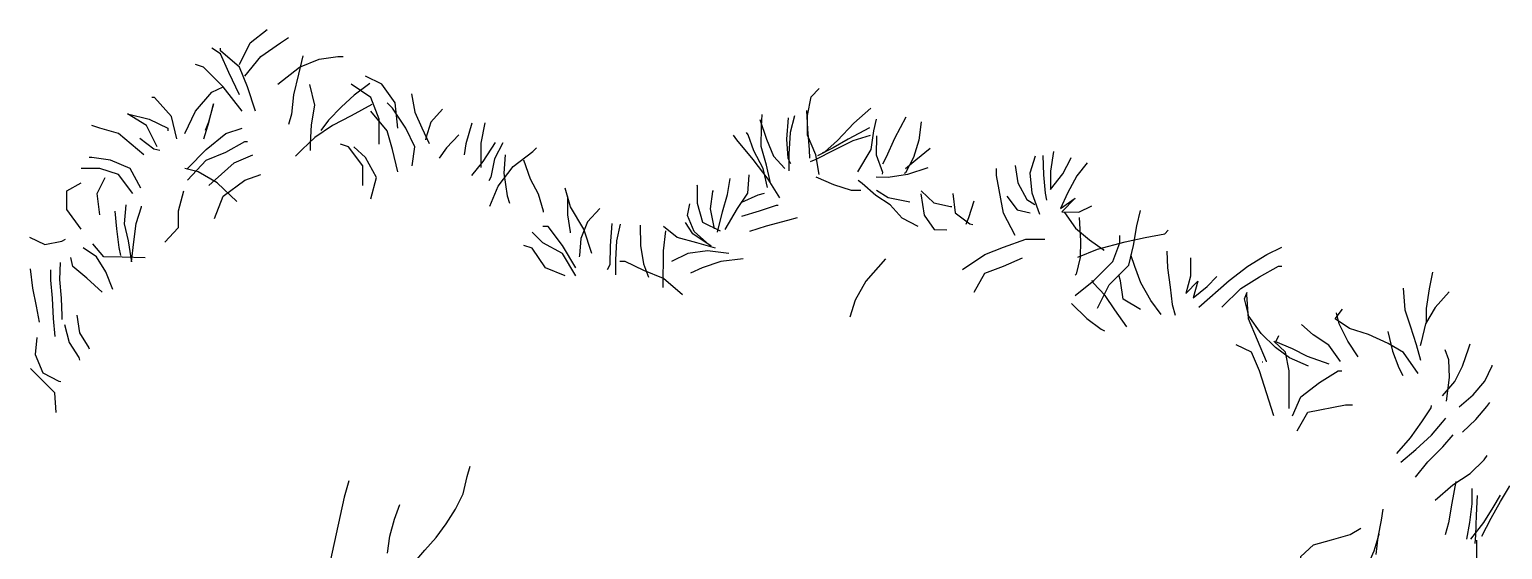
# Model space of a CAD drawing. Header units: inches. Extents: x 4350 to 28384, y -6772 to 993.
# Drawn here: x 18634.5 to 18689.5, y -1057.7 to -1038.3 of the extents above; entities that cross this region are included whole.
import ezdxf

# ---------------------------------------------------------------- set-up
doc = ezdxf.new("R2010")
doc.units = ezdxf.units.IN
doc.header["$MEASUREMENT"] = 0
doc.layers.add('VEGETAZIONE', color=94, linetype='Continuous')

msp = doc.modelspace()

# ---------------------------------------------------------------- linework, layer by layer
at = {"layer": 'VEGETAZIONE'}
for points in [[(18642.358, -1039.581), (18642.759, -1038.779), (18643.393, -1038.278)], [(18642.559, -1040.015), (18643.16, -1039.28), (18643.894, -1038.779), (18644.195, -1038.579)], [(18642.358, -1040.717), (18641.958, -1039.882), (18641.657, -1039.18), (18641.323, -1038.98)], [(18642.959, -1041.319), (18642.659, -1040.416), (18642.358, -1039.681), (18641.657, -1039.08), (18641.657, -1038.98)], [(18643.794, -1040.316), (18644.595, -1039.681), (18645.33, -1039.381), (18646.031, -1039.28), (18646.231, -1039.28)], [(18644.73, -1039.257), (18644.565, -1039.948), (18644.373, -1040.709), (18644.297, -1041.436), (18644.188, -1041.825)], [(18642.458, -1041.319), (18641.757, -1040.416), (18641.023, -1039.681), (18640.722, -1039.581)], [(18640.321, -1042.154), (18640.722, -1041.319), (18641.323, -1040.617), (18641.757, -1040.416)], [(18644.979, -1040.332), (18645.16, -1041.105), (18645.03, -1041.832), (18644.998, -1042.541), (18644.996, -1042.789)], [(18647.224, -1040.287), (18646.644, -1040.726), (18646.17, -1041.157), (18645.688, -1041.659), (18645.392, -1042.047)], [(18647.567, -1042.555), (18647.567, -1041.619), (18647.267, -1040.817), (18646.532, -1040.316)], [(18648.268, -1041.953), (18648.168, -1041.018), (18647.667, -1040.316), (18647.066, -1040.015)], [(18663.995, -1043.691), (18663.861, -1042.956), (18663.561, -1042.221), (18663.561, -1041.486), (18663.694, -1040.784), (18663.995, -1040.483)], [(18640.021, -1042.354), (18639.821, -1041.519), (18639.186, -1040.817), (18639.086, -1040.817)], [(18648.802, -1043.357), (18648.903, -1042.655), (18648.569, -1041.953), (18648.068, -1041.218), (18647.868, -1041.018)], [(18648.782, -1040.68), (18648.909, -1041.364), (18649.162, -1041.951), (18649.433, -1042.53)], [(18639.286, -1042.655), (18638.886, -1041.853), (18638.185, -1041.419), (18638.986, -1041.619), (18639.687, -1041.953), (18639.687, -1042.054)], [(18641.035, -1042.352), (18641.235, -1041.714), (18641.391, -1041.05), (18641.208, -1041.732), (18641.082, -1042.041)], [(18647.297, -1041.077), (18646.532, -1041.497), (18645.837, -1041.864), (18645.168, -1042.303), (18644.695, -1042.751), (18644.445, -1043.007)], [(18648.268, -1043.591), (18648.068, -1042.755), (18647.868, -1042.054), (18647.267, -1041.319)], [(18649.93, -1041.247), (18649.501, -1041.732), (18649.31, -1042.334), (18649.301, -1042.396)], [(18662.168, -1043.946), (18662.021, -1043.333), (18661.831, -1042.64), (18661.837, -1041.895), (18661.867, -1041.443)], [(18662.833, -1041.574), (18662.774, -1042.372), (18662.822, -1043.082), (18662.927, -1043.269)], [(18663.064, -1041.496), (18662.909, -1042.116), (18662.858, -1042.923), (18662.862, -1043.552)], [(18663.518, -1041.305), (18663.557, -1041.997), (18663.613, -1042.76), (18663.629, -1043.079)], [(18665.913, -1041.216), (18665.288, -1041.77), (18664.68, -1042.422), (18664.189, -1042.853), (18664.109, -1042.879)], [(18667.223, -1041.545), (18666.801, -1042.34), (18666.485, -1043.039), (18666.35, -1043.295)], [(18638.786, -1042.956), (18637.851, -1042.154), (18637.149, -1041.953), (18636.849, -1041.853)], [(18640.422, -1043.457), (18641.123, -1042.755), (18641.857, -1042.154), (18642.458, -1041.953)], [(18651.026, -1041.77), (18650.808, -1042.54), (18650.742, -1042.947)], [(18651.514, -1041.756), (18651.367, -1042.517), (18651.36, -1043.422)], [(18662.059, -1044.167), (18661.896, -1043.457), (18661.555, -1042.807), (18661.347, -1042.211), (18661.285, -1042.122)], [(18661.777, -1041.629), (18662.029, -1042.367), (18662.281, -1043.007), (18662.712, -1043.463)], [(18665.863, -1041.943), (18665.071, -1042.372), (18664.51, -1042.687), (18663.931, -1042.984)], [(18665.431, -1043.591), (18665.931, -1042.755), (18666.032, -1042.054), (18666.132, -1041.619)], [(18667.799, -1041.718), (18667.705, -1042.409), (18667.505, -1043.046), (18667.208, -1043.62), (18667.163, -1043.647)], [(18638.64, -1042.334), (18639.17, -1042.728), (18639.391, -1042.774)], [(18640.422, -1043.891), (18641.123, -1043.156), (18641.857, -1042.855), (18642.559, -1042.455), (18642.659, -1042.455)], [(18646.966, -1044.092), (18646.966, -1043.357), (18646.432, -1042.655), (18646.131, -1042.555)], [(18647.267, -1044.593), (18647.467, -1043.791), (18647.066, -1043.056), (18646.632, -1042.655)], [(18650.544, -1042.21), (18650.079, -1042.685), (18649.81, -1043.082)], [(18651.899, -1042.486), (18651.441, -1043.201), (18651.012, -1043.721)], [(18652.191, -1042.506), (18651.877, -1043.107), (18651.738, -1043.789), (18651.666, -1043.921)], [(18662.526, -1044.56), (18662.092, -1043.858), (18661.524, -1043.123), (18660.923, -1042.388), (18660.789, -1042.221)], [(18665.888, -1042.227), (18665.248, -1042.435), (18664.527, -1042.793), (18663.868, -1043.125), (18663.654, -1043.213)], [(18666.127, -1042.247), (18666.122, -1042.956), (18666.348, -1043.596), (18666.347, -1043.676)], [(18638.685, -1044.192), (18638.285, -1043.457), (18637.55, -1043.156), (18636.849, -1043.056), (18636.749, -1043.056)], [(18641.223, -1044.092), (18642.158, -1043.256), (18642.859, -1042.956)], [(18651.707, -1044.86), (18652.008, -1044.125), (18652.576, -1043.39), (18653.31, -1042.822), (18653.444, -1042.688)], [(18652.277, -1042.95), (18652.227, -1043.641), (18652.354, -1044.476), (18652.441, -1044.752)], [(18652.958, -1043.133), (18653.21, -1043.844), (18653.508, -1044.405), (18653.698, -1045.045), (18653.698, -1045.089)], [(18668.128, -1042.714), (18667.593, -1043.153), (18667.209, -1043.47)], [(18672.046, -1043), (18671.855, -1043.637), (18671.93, -1044.365), (18672.147, -1044.988), (18672.207, -1045.166)], [(18672.33, -1042.976), (18672.36, -1043.703), (18672.426, -1044.387), (18672.469, -1044.644)], [(18672.73, -1042.828), (18672.627, -1043.563), (18672.622, -1044.246), (18673.079, -1043.664), (18673.376, -1043.09), (18673.394, -1043.055)], [(18638.385, -1044.392), (18637.851, -1043.691), (18637.149, -1043.457), (18636.448, -1043.457)], [(18642.258, -1044.693), (18641.523, -1043.992), (18640.822, -1043.591), (18640.321, -1043.457)], [(18641.423, -1045.328), (18641.757, -1044.493), (18642.559, -1043.891), (18643.16, -1043.691)], [(18660.487, -1045.734), (18660.945, -1044.948), (18661.331, -1044.375), (18661.38, -1043.71), (18661.371, -1043.71)], [(18663.863, -1043.773), (18664.526, -1044.053), (18665.19, -1044.271), (18665.544, -1044.273)], [(18668.043, -1043.44), (18667.287, -1043.683), (18666.559, -1043.793), (18666.116, -1043.79)], [(18671.307, -1045.963), (18670.873, -1045.128), (18670.606, -1043.724), (18670.606, -1043.457)], [(18671.299, -1043.35), (18671.4, -1043.998), (18671.741, -1044.621), (18672.042, -1044.801)], [(18673.996, -1043.246), (18673.602, -1043.739), (18673.26, -1044.375), (18672.998, -1044.95), (18673.542, -1044.573), (18673.042, -1045.083), (18673.68, -1045.088), (18674.161, -1044.852)], [(18636.448, -1045.729), (18635.914, -1044.994), (18635.914, -1044.292), (18636.448, -1043.992)], [(18637.149, -1045.194), (18637.049, -1044.392), (18637.35, -1043.791)], [(18640.275, -1044.306), (18640.075, -1045.049), (18640.07, -1045.67)], [(18655.514, -1046.631), (18655.213, -1045.729), (18654.712, -1044.894), (18654.512, -1044.192)], [(18660.309, -1045.804), (18659.655, -1045.471), (18659.447, -1044.769), (18659.452, -1044.121), (18659.444, -1044.077)], [(18660.079, -1045.714), (18659.934, -1044.959), (18660.027, -1044.321), (18660.045, -1044.276)], [(18660.202, -1045.839), (18660.385, -1045.077), (18660.576, -1044.431), (18660.669, -1043.838)], [(18667.681, -1045.62), (18667.089, -1045.314), (18666.64, -1044.814), (18666.11, -1044.473), (18665.591, -1044.016), (18665.45, -1043.909)], [(18667.368, -1044.713), (18666.571, -1044.556), (18666.13, -1044.278)], [(18667.797, -1044.299), (18668.273, -1044.746), (18668.892, -1044.875), (18668.946, -1044.875)], [(18638.125, -1044.822), (18638.058, -1045.522), (18638.204, -1046.153), (18638.306, -1046.792), (18638.331, -1046.943)], [(18638.331, -1046.943), (18638.416, -1046.199), (18638.51, -1045.508), (18638.71, -1044.889), (18638.71, -1044.862)], [(18654.598, -1044.511), (18654.602, -1045.185), (18654.703, -1045.824), (18654.703, -1045.86)], [(18659.897, -1046.315), (18659.324, -1045.814), (18659.072, -1045.209), (18659.163, -1044.784)], [(18661.103, -1045.233), (18661.769, -1045.034), (18662.4, -1044.826), (18662.463, -1044.827)], [(18661.106, -1044.719), (18661.72, -1044.44), (18661.951, -1044.379)], [(18667.778, -1044.405), (18667.914, -1045.196), (18668.283, -1045.731), (18668.753, -1045.752)], [(18668.976, -1044.388), (18669.059, -1045.115), (18669.615, -1045.528), (18669.721, -1045.555)], [(18669.763, -1044.677), (18669.563, -1045.297), (18669.464, -1045.544)], [(18670.988, -1044.491), (18671.375, -1045), (18671.862, -1045.11)], [(18637.715, -1045.05), (18637.773, -1045.715), (18637.865, -1046.408), (18637.916, -1046.71)], [(18655.801, -1044.954), (18655.345, -1045.448), (18655.101, -1046.067), (18655.051, -1046.705), (18655.033, -1046.749)], [(18661.4, -1045.803), (18662.022, -1045.604), (18662.822, -1045.388), (18663.186, -1045.284)], [(18673.148, -1045.102), (18673.552, -1045.69), (18674.081, -1046.12), (18674.592, -1046.487), (18674.61, -1046.523)], [(18673.688, -1045.283), (18673.743, -1046.153), (18673.73, -1046.782), (18673.574, -1047.402), (18673.539, -1047.437)], [(18674.379, -1048.669), (18674.813, -1047.8), (18675.548, -1047.065), (18675.715, -1046.33), (18675.848, -1045.595), (18675.982, -1045.027)], [(18640.07, -1045.67), (18639.578, -1046.208)], [(18654.913, -1047.466), (18654.412, -1046.631), (18653.677, -1046.23), (18653.277, -1045.829)], [(18654.913, -1047.166), (18654.412, -1046.33), (18653.878, -1045.629), (18653.677, -1045.629)], [(18656.249, -1045.507), (18656.189, -1046.35), (18656.184, -1047.05), (18656.085, -1047.245)], [(18656.559, -1045.536), (18656.43, -1046.156), (18656.39, -1046.866), (18656.385, -1047.424)], [(18657.313, -1045.569), (18657.325, -1046.332), (18657.435, -1047.015), (18657.618, -1047.513)], [(18658.26, -1045.789), (18658.166, -1046.533), (18658.156, -1047.899)], [(18660.122, -1046.431), (18659.42, -1046.23), (18658.686, -1046.03), (18658.185, -1045.629)], [(18659.959, -1046.36), (18659.279, -1045.894), (18659.008, -1045.475)], [(18673.544, -1048.201), (18674.245, -1047.633), (18674.947, -1046.932), (18675.214, -1046.23), (18675.214, -1045.963)], [(18673.644, -1046.765), (18674.379, -1046.464), (18675.414, -1046.197), (18676.149, -1046.03), (18676.883, -1045.896), (18677.017, -1045.762)], [(18634.524, -1046.019), (18635.099, -1046.298), (18635.738, -1046.17), (18635.872, -1046.091)], [(18637.632, -1047.967), (18637.379, -1047.318), (18637.02, -1046.756), (18636.534, -1046.416)], [(18638.847, -1046.796), (18637.986, -1046.763), (18637.295, -1046.758), (18636.89, -1046.267)], [(18654.512, -1047.466), (18653.778, -1047.166), (18653.277, -1046.431), (18652.976, -1046.33)], [(18660.622, -1046.631), (18659.821, -1046.531), (18659.087, -1046.631), (18658.485, -1046.932)], [(18669.337, -1047.232), (18670.172, -1046.664), (18670.873, -1046.397), (18671.708, -1046.096), (18672.409, -1046.096)], [(18678.152, -1048.636), (18679.287, -1047.633), (18679.989, -1047.099), (18680.69, -1046.664), (18681.257, -1046.397)], [(18635.67, -1046.968), (18635.647, -1047.606), (18635.704, -1048.298), (18635.735, -1048.955), (18635.734, -1049.088)], [(18637.241, -1048.07), (18636.668, -1047.552), (18636.139, -1047.113), (18636.062, -1046.776)], [(18658.886, -1048.168), (18658.185, -1047.567), (18657.45, -1047.266), (18656.749, -1046.932), (18656.549, -1046.932)], [(18661.157, -1046.832), (18660.322, -1046.932), (18659.621, -1047.166), (18659.187, -1047.366)], [(18666.466, -1046.832), (18665.731, -1047.667), (18665.33, -1048.368), (18665.13, -1049.003)], [(18669.771, -1048.068), (18670.172, -1047.366), (18670.873, -1047.099), (18671.574, -1046.798)], [(18676.756, -1048.907), (18676.361, -1048.381), (18675.993, -1047.722), (18675.767, -1047.117), (18675.62, -1046.681)], [(18676.969, -1046.541), (18676.991, -1047.17), (18677.092, -1047.881), (18677.167, -1048.538), (18677.279, -1048.929)], [(18677.845, -1046.787), (18677.84, -1047.478), (18677.667, -1048.116), (18678.122, -1047.667), (18677.949, -1048.286), (18678.467, -1047.864), (18678.833, -1047.486)], [(18634.551, -1047.199), (18634.634, -1047.918), (18634.78, -1048.593), (18634.882, -1049.188)], [(18635.481, -1049.725), (18635.415, -1049.059), (18635.385, -1048.296), (18635.319, -1047.622), (18635.322, -1047.24)], [(18675.986, -1048.724), (18675.332, -1048.338), (18675.231, -1047.645), (18675.171, -1047.432)], [(18679.02, -1048.636), (18679.721, -1047.934), (18680.423, -1047.5), (18681.124, -1047.099), (18681.257, -1047.099)], [(18686.879, -1047.324), (18686.75, -1047.944), (18686.638, -1048.679), (18686.634, -1049.194)], [(18675.467, -1049.359), (18675.028, -1048.734), (18674.668, -1048.2), (18674.219, -1047.726), (18674.176, -1047.637)], [(18682.249, -1050.828), (18681.542, -1050.522), (18681.013, -1050.136), (18680.485, -1049.609), (18680.019, -1048.967), (18679.856, -1048.318), (18679.964, -1048.071)], [(18679.963, -1048.159), (18679.937, -1048.159)], [(18679.937, -1048.159), (18679.992, -1049.055), (18680.672, -1050.639), (18680.69, -1050.648)], [(18685.784, -1047.919), (18685.839, -1048.736), (18686.048, -1049.331), (18686.264, -1050.025), (18686.429, -1050.602)], [(18687.494, -1048.065), (18686.976, -1048.638), (18686.616, -1049.256), (18686.451, -1049.937), (18686.415, -1050.07)], [(18673.407, -1048.492), (18673.979, -1049.055), (18674.508, -1049.458), (18674.632, -1049.512)], [(18686.345, -1051.099), (18685.792, -1050.323), (18685.218, -1049.99), (18684.493, -1049.648), (18683.785, -1049.43), (18683.247, -1049.062), (18683.516, -1048.7)], [(18635.83, -1049.284), (18636.011, -1049.95), (18636.371, -1050.503), (18636.397, -1050.61)], [(18636.294, -1048.924), (18636.395, -1049.59), (18636.737, -1050.142), (18636.755, -1050.187)], [(18683.448, -1050.66), (18683.009, -1050.045), (18682.427, -1049.668), (18681.986, -1049.283)], [(18684.097, -1050.479), (18683.711, -1049.899), (18683.397, -1049.249), (18683.293, -1048.841)], [(18634.798, -1049.764), (18634.74, -1050.402), (18635.018, -1051.078), (18635.619, -1051.393), (18635.699, -1051.403)], [(18683.022, -1050.763), (18682.217, -1050.465), (18681.651, -1050.185), (18681.032, -1049.924), (18681.141, -1049.685)], [(18685.213, -1049.538), (18685.385, -1050.275), (18685.619, -1050.889), (18685.768, -1051.174)], [(18680.957, -1052.679), (18680.423, -1051.008), (18680.122, -1050.306), (18679.554, -1050.039)], [(18681.524, -1052.411), (18681.524, -1051.008), (18681.391, -1050.306), (18680.957, -1049.905)], [(18687.252, -1051.939), (18687.709, -1051.401), (18687.997, -1050.827), (18688.233, -1050.146), (18688.278, -1049.995)], [(18687.402, -1052.135), (18687.515, -1051.249), (18687.484, -1050.593), (18687.354, -1050.219)], [(18635.522, -1052.554), (18635.465, -1051.827), (18634.99, -1051.335), (18634.567, -1050.915)], [(18680.521, -1050.665), (18680.539, -1050.665)], [(18687.87, -1052.352), (18688.388, -1051.903), (18688.826, -1051.392), (18689.106, -1050.818), (18689.106, -1050.791)], [(18681.658, -1052.679), (18681.959, -1051.977), (18682.66, -1051.442), (18683.361, -1051.008), (18683.494, -1051.008)], [(18681.825, -1053.247), (18682.226, -1052.545), (18683.628, -1052.278), (18683.895, -1052.278)], [(18685.551, -1054.09), (18686.061, -1053.509), (18686.473, -1052.909), (18686.823, -1052.379), (18686.842, -1052.3)], [(18687.996, -1053.293), (18688.496, -1052.826), (18688.899, -1052.333), (18689.016, -1052.183)], [(18685.691, -1054.411), (18686.253, -1053.936), (18686.842, -1053.408), (18687.254, -1052.915), (18687.379, -1052.774)], [(18686.245, -1054.974), (18686.702, -1054.401), (18687.265, -1053.837), (18687.649, -1053.397)], [(18686.975, -1055.831), (18687.636, -1055.259), (18688.277, -1054.829), (18688.804, -1054.319), (18688.912, -1054.16)], [(18644.832, -1066.628), (18644.819, -1066.522), (18644.78, -1065.839), (18644.997, -1065.202), (18645.286, -1064.601), (18645.636, -1064.027), (18646.021, -1063.516), (18646.407, -1062.942), (18646.677, -1062.323), (18646.851, -1061.695), (18647.192, -1061.103), (18647.525, -1060.502), (18647.866, -1059.928), (18648.154, -1059.31), (18648.46, -1058.718), (18648.846, -1058.197), (18649.275, -1057.695), (18649.704, -1057.219), (18650.072, -1056.708), (18650.422, -1056.16), (18650.701, -1055.586), (18650.857, -1054.94), (18650.966, -1054.559)], [(18646.438, -1055.104), (18646.265, -1055.715), (18645.669, -1058.452)], [(18687.743, -1055.127), (18687.595, -1055.942), (18687.474, -1056.668), (18687.347, -1057.119)], [(18688.712, -1057.174), (18689.063, -1056.494), (18689.414, -1055.875), (18689.755, -1055.319), (18689.755, -1055.293)], [(18688.153, -1057.276), (18688.273, -1056.656), (18688.358, -1055.965), (18688.362, -1055.389)], [(18688.303, -1057.277), (18688.787, -1056.66), (18689.137, -1056.104), (18689.407, -1055.636)], [(18688.537, -1055.656), (18688.505, -1056.383), (18688.482, -1057.128), (18688.453, -1057.447)], [(18647.882, -1057.809), (18647.975, -1057.171), (18648.149, -1056.542), (18648.348, -1055.994)], [(18684.769, -1057.854), (18684.854, -1057.207), (18684.974, -1056.57), (18685.039, -1056.162)], [(18676.453, -1068.617), (18676.458, -1067.657), (18676.524, -1067.028), (18676.53, -1066.327), (18676.852, -1064.778), (18677.113, -1064.194), (18677.419, -1063.602), (18677.593, -1062.983), (18677.792, -1062.381), (18678.116, -1061.807), (18678.271, -1061.17), (18678.683, -1060.658), (18679.305, -1060.468), (18679.884, -1060.153), (18680.463, -1059.856), (18680.989, -1059.487), (18681.498, -1059.074), (18681.892, -1058.58), (18681.959, -1057.933), (18682.432, -1057.493), (18683.107, -1057.303), (18683.809, -1057.113), (18684.206, -1056.87)], [(18676.489, -1068.106), (18677.197, -1067.597), (18677.767, -1067.264), (18678.363, -1067.003), (18678.986, -1066.706), (18679.566, -1066.355), (18680.127, -1066.058), (18680.476, -1065.519), (18680.623, -1064.9), (18680.956, -1064.299), (18681.173, -1063.689), (18681.435, -1063.088), (18681.741, -1062.531), (18682.24, -1062.127), (18682.775, -1061.767), (18683.099, -1061.22), (18683.21, -1060.591), (18683.595, -1060.035), (18683.972, -1059.506), (18684.383, -1059.021), (18684.424, -1058.338), (18684.703, -1057.719), (18684.885, -1057.1), (18684.903, -1057.091)], [(18689.104, -1059.829), (18688.67, -1058.993), (18688.536, -1058.292), (18688.536, -1057.323)]]:
    msp.add_lwpolyline(points, dxfattribs=at)

doc.saveas('drawing.dxf')
